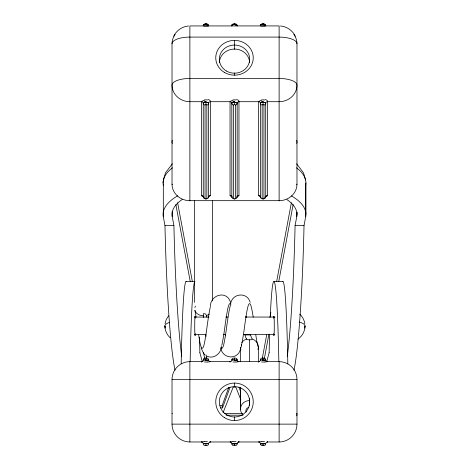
<?xml version="1.0" encoding="UTF-8"?>
<svg xmlns="http://www.w3.org/2000/svg" width="469" height="469" viewBox="0 0 469 469"><rect width="100%" height="100%" fill="white"/><g stroke="black" fill="none" stroke-linecap="round" stroke-linejoin="round"><path stroke-width="0.7" d="M240.509 361.845L240.509 347.758M258.36 361.845L258.36 347.054A22.752 2.884 86.3 0 1 256.684 340.435A22.747 0.997 82.2 0 1 255.775 334.907M265.431 102.893A2.544 0.885 22.8 0 1 265.7 103.35L265.741 196.98A1.782 1.653 0 0 1 263.953 198.633A0.891 0.334 0 0 1 263.062 198.967A0.891 0.334 0 0 1 262.171 198.633A1.782 1.653 0 0 1 260.383 196.98A1.782 1.653 0 0 0 258.601 195.321L258.601 101.703L238.961 101.703A1.788 1.653 0 0 0 237.179 103.362A1.782 1.653 0 0 1 235.391 105.015L235.391 198.633A0.891 0.334 0 0 1 234.5 198.967A0.891 0.334 0 0 1 233.609 198.633A1.782 1.653 0 0 1 231.821 196.98A1.782 1.653 0 0 0 230.039 195.321L230.039 101.703L210.399 101.703A1.788 1.653 0 0 0 208.617 103.362A1.782 1.653 0 0 1 206.829 105.015L206.829 198.633A0.891 0.334 0 0 1 205.938 198.967A0.891 0.334 0 0 1 205.047 198.633A1.782 1.653 0 0 1 203.259 196.98A1.782 1.653 0 0 0 201.477 195.321L201.477 101.703L189.875 101.703A17.851 16.55 0 0 1 172.023 85.153A17.851 6.689 0 0 1 189.875 78.464L279.125 78.464A17.851 6.689 0 0 1 296.977 85.153A17.851 16.55 0 0 1 279.125 101.703L267.523 101.703A1.788 1.653 0 0 0 265.741 103.362A1.782 1.653 0 0 1 263.953 105.015L263.953 198.633M250.399 334.409A14.527 1.014 77.6 0 0 250.546 334.925A14.539 2.925 84 0 0 252.222 339.034C251.384 340.148 247.298 340.043 246.653 339.11A14.539 2.925 84 0 1 244.97 334.936M304.856 328.153L305.008 325.949C305.008 331.137 302.312 336.191 298.008 339.087M262.259 358.545L266.691 334.854M269.91 317.624L270.848 312.6M276.616 281.728L291.372 202.76M264.293 358.902L268.854 334.485M278.791 281.33L293.154 204.472M287.257 356.651A142.769 9.245 -88.5 0 0 295.083 225.583L296.777 216.526L296.777 212.14M293.969 370.188A142.769 9.245 -88.5 0 0 304.029 225.583L305.682 216.76L305.682 185.314A10.711 9.908 10.6 0 0 305.559 183.83M165.035 323.745L166.255 319.5L168.6 315.76M241.002 347.582L241.599 344.826M210.329 306.503C210.341 294.585 226.849 289.942 230.555 302.347M266.814 361.294L269.13 352.723M163.411 180.078L165.493 172.809L172.334 163.816M221.368 347.582C220.354 354.201 213.108 359.447 206.741 356.041M230.601 303.848C232.155 293.107 247.327 291.618 250.188 302.347M220.489 407.889L222.511 407.889L222.077 405.726L228.743 387.458M222.511 407.889L229.968 387.441M223.051 412.743L233.163 387.154L235.837 387.154L240.896 399.946M240.374 349.552C237.507 360.28 222.335 358.791 220.782 348.051M173.7 36.236C176.42 30.514 182.224 26.481 188.538 25.977M201.477 361.652A1.782 1.782 0 0 0 203.259 359.864A1.782 1.782 0 0 1 205.047 358.082L206.823 358.082A1.782 1.782 0 0 1 208.617 359.864L208.611 359.864A1.782 1.782 0 0 0 210.399 361.652L207.603 362.05M237.097 359.899L236.394 360.116M207.831 360.116L208.535 359.899L203.528 359.963M264.956 360.116L265.73 359.864A1.782 1.782 0 0 0 267.523 361.652M204.044 443.51L203.276 443.762A1.782 1.782 0 0 0 201.477 441.98M204.056 443.51L206.208 443.258L208.365 443.674M267.482 361.658L264.727 362.05M201.5 441.974L204.296 441.581M261.421 441.581L258.636 441.974A1.782 1.782 0 0 1 260.383 443.768A1.782 1.782 0 0 0 262.171 445.55L263.941 445.55A1.782 1.782 0 0 0 265.741 443.768A1.788 1.788 0 0 1 267.523 441.98M236.142 362.05L238.938 361.658A1.782 1.782 0 0 1 237.179 359.864A1.782 1.782 0 0 0 235.391 358.082L233.615 358.082A1.782 1.782 0 0 0 231.821 359.864A1.782 1.782 0 0 1 230.039 361.652M232.859 441.581L230.062 441.974A1.782 1.782 0 0 1 231.821 443.768A1.782 1.782 0 0 0 233.609 445.55L235.385 445.55A1.782 1.782 0 0 0 237.179 443.768A1.788 1.788 0 0 1 238.961 441.98M163.441 183.83A10.711 9.908 -10.6 0 0 163.318 185.314L163.318 216.76L164.971 225.583L173.917 225.583A142.769 9.245 88.5 0 0 181.743 356.651M295.083 225.583L304.029 225.583M186.052 281.359L194.987 281.359M274.013 281.359L282.948 281.359M194.307 317.05L208.951 317.05M225.794 317.05L227.993 317.05M245.563 317.05L274.852 317.05M273.386 317.478L274.852 317.478M194.307 334.42L206.026 334.42M223.596 334.42L225.794 334.42M243.364 334.42L274.852 334.42M250.546 334.93L244.97 334.93A14.527 1.008 77.6 0 1 244.894 334.655M231.962 359.916L232.653 360.133M231.85 359.864L237.109 359.864M258.601 361.652A1.782 1.782 0 0 0 260.383 359.864L261.215 360.133M201.916 441.98L189.875 441.98A17.851 17.851 0 0 1 172.023 424.128L172.023 379.503A17.851 17.851 0 0 1 189.875 361.652L203.042 361.652M209.473 361.652L230.965 361.652M238.035 361.652L259.527 361.652M265.958 361.652L279.125 361.652A17.851 17.851 0 0 1 296.977 379.503L296.977 424.128A17.851 17.851 0 0 1 279.125 441.98L267.084 441.98M172.023 379.503L296.977 379.503M220.049 405.726L222.077 405.726M172.023 413.418L172.363 413.418M224.246 413.418L242.555 413.418M296.637 413.418L296.977 413.418A10.711 10.711 0 0 1 296.707 415.804M226.111 415.206L242.889 415.206M172.023 424.128L296.977 424.128M209.625 441.98L230.842 441.98M238.158 441.98L259.375 441.98M208.611 443.768L203.288 443.768A1.782 1.782 0 0 0 205.047 445.55L206.823 445.55A1.782 1.782 0 0 0 208.617 443.768A1.788 1.788 0 0 1 210.399 441.98M237.167 443.768C227.037 444.829 233.89 442.355 236.927 443.674M265.73 443.768C255.552 444.852 262.452 442.355 265.489 443.674M280.462 25.977C286.776 26.481 292.58 30.514 295.3 36.236M203.874 360.069L204.091 360.133M260.5 359.911L265.73 359.864A1.782 1.782 0 0 0 263.953 358.082L262.177 358.082A1.782 1.782 0 0 0 260.383 359.864M299.755 314.171C302.487 316.663 304.317 320.087 304.856 323.745M170.141 337.727C166.847 334.749 164.895 330.393 164.883 325.949L165.035 328.153M203.798 353.532L205.07 354.898M296.666 163.816L303.507 172.809L305.589 180.078M203.206 352.588L201.142 348.051M240.257 387.458L240.749 388.813M239.032 387.441L240.773 392.213M199.87 352.723L202.186 361.294M177.628 202.76L192.384 281.728M206.067 354.957L206.741 358.545M175.846 204.472L190.209 281.33M203.499 352.442L204.707 358.902M172.223 211.408L172.223 216.526L173.917 225.583M246.653 339.052L246.647 339.034A8.923 8.442 0 0 0 241.822 342.651M206.958 317.361A14.527 1.489 78.3 0 0 206.366 315.426L205.639 314.042L203.575 313.503L203.575 317.478M240.509 387.904L240.55 409.806M240.509 393.538L240.55 408.247M305.905 182.922L305.905 214.368M293.875 34.454A17.851 16.55 0 0 1 296.977 43.775L296.977 184.124A3.57 1.337 0 0 1 296.625 184.704M296.977 212.176L296.977 214.368M279.125 200.931L279.125 25.924L189.875 25.942L189.875 200.931M279.125 361.652L279.125 441.98M267.523 101.703L267.523 195.321A1.782 1.653 0 0 0 265.741 196.98A2.679 1.002 0 0 1 264.733 197.76M263.062 23.456L263.062 24.564A2.679 1.002 0 0 1 265.741 25.572A1.788 1.653 0 0 0 265.817 26.059M263.062 101.884L263.062 104.681A0.891 0.334 0 0 1 263.953 105.015M263.062 198.633L263.062 199.096M263.062 358.087L263.062 360.38M263.062 443.768L263.062 445.544M258.601 101.703A1.782 1.653 0 0 1 260.383 103.362A1.782 1.653 0 0 0 262.171 105.015L262.171 198.633M249.438 339.744L249.438 361.476M249.438 398.416L249.438 405.421M238.961 101.703L238.961 195.321A1.782 1.653 0 0 0 237.179 196.98A1.782 1.653 0 0 1 235.391 198.633M234.5 23.456L234.5 24.564A2.679 1.002 0 0 1 237.179 25.572A1.788 1.653 0 0 0 237.255 26.059M234.5 40.398L234.5 49.321M234.5 72.924L234.5 75.157M234.5 101.884L234.5 104.681A0.891 0.334 0 0 1 235.391 105.015M234.5 198.633L234.5 199.096M234.5 358.087L234.5 360.38M234.5 383.073L234.5 386.632M234.5 417L234.5 420.558M234.5 443.768L234.5 445.544M230.039 101.703A1.782 1.653 0 0 1 231.821 103.362A1.782 1.653 0 0 0 233.609 105.015L233.609 198.633M212.504 200.568L212.504 300.916M210.399 101.703L210.399 195.321A1.782 1.653 0 0 0 208.617 196.98A1.782 1.653 0 0 1 206.829 198.633M205.938 23.456L205.938 24.564A2.679 1.002 0 0 1 208.617 25.572A1.782 1.653 0 0 0 208.682 26.024M205.938 101.884L205.938 104.681A0.891 0.334 0 0 1 206.829 105.015M205.938 198.633L205.938 199.096M205.938 358.087L205.938 360.38M205.938 443.768L205.938 445.544M201.477 101.703A1.782 1.653 0 0 1 203.259 103.362A1.782 1.653 0 0 0 205.047 105.015L205.047 198.633M194.653 200.568L194.653 302.382M189.875 361.652L189.875 441.98M175.125 34.454A17.851 16.55 0 0 0 172.023 43.775L172.023 184.124A3.57 1.337 0 0 0 172.375 184.704M286.934 199.589A82.509 30.907 0 0 1 296.777 216.526M163.095 182.922A10.711 9.931 0 0 1 163.839 179.293M163.318 185.314A91.437 34.255 0 0 1 172.481 167.808M291.46 195.89A91.437 34.255 0 0 1 305.682 216.76M296.519 167.808A91.437 34.255 0 0 1 305.682 185.314M175.031 370.188A142.769 9.245 88.5 0 1 164.971 225.583M163.318 216.76A91.437 34.255 0 0 1 177.681 195.808M172.223 216.526A82.509 30.907 0 0 1 182.218 199.483M263.08 360.081A2.632 0.393 6.9 0 1 262.042 359.922M265.266 360.192A2.632 0.979 -0.1 0 1 263.074 360.661M265.243 360.186A2.638 0.95 0 0 1 263.08 360.626M205.955 360.081A2.632 0.393 6.9 0 1 204.918 359.922M205.955 360.661A2.632 0.979 -0.1 0 0 208.142 360.192A2.638 0.95 0 0 1 205.955 360.626M234.518 360.081A2.632 0.393 6.9 0 1 233.48 359.922M234.518 360.661A2.632 0.979 -0.1 0 0 236.704 360.192A2.638 0.95 0 0 1 234.518 360.626M264.545 361.962A4.754 0.909 -0.4 0 1 261.538 361.98M258.671 362.127A4.115 0.692 0.9 0 1 258.794 361.669M235.983 361.962A4.754 0.909 -0.4 0 1 232.982 361.98M230.109 362.127A4.115 0.692 0.9 0 1 230.232 361.669M207.421 361.962A4.754 0.909 -0.4 0 1 204.42 361.98M201.547 362.127A4.115 0.692 0.9 0 1 201.676 361.669M204.455 441.669A4.754 0.909 -0.4 0 1 207.462 441.651M210.329 441.499A4.115 0.692 0.9 0 1 210.206 441.962M233.017 441.669A4.754 0.909 -0.4 0 1 236.018 441.651M238.891 441.499A4.115 0.692 0.9 0 1 238.768 441.962M261.579 441.669A4.754 0.909 -0.4 0 1 264.58 441.651M267.453 441.499A4.115 0.692 0.9 0 1 267.324 441.962M273.662 318.228A9.82 0.381 -90 0 1 274.172 319.266A9.82 0.381 -90 0 1 274.172 332.58A9.82 0.381 -90 0 1 273.662 333.711M195.339 333.67A9.82 0.381 -90 0 1 194.828 332.632A9.82 0.381 -90 0 1 194.828 319.319A9.82 0.381 -90 0 1 195.339 318.187M282.502 281.588A142.535 5.499 90 0 1 287.814 363.821M181.186 363.821A142.535 5.499 90 0 1 186.498 281.588M269.13 352.752A142.535 5.499 90 0 1 269.622 334.157M270.267 316.757A142.535 5.499 90 0 1 278.838 361.599M199.466 337.147A142.535 5.499 -90 0 1 199.87 352.752M190.162 361.599A142.535 5.499 -90 0 1 194.541 282.092M260.969 197.601A2.679 1.002 0 0 1 260.383 196.98L260.383 103.362A2.679 1.002 0 0 1 263.062 102.353A2.679 1.002 0 0 1 265.741 103.362M262.171 105.015A0.891 0.334 0 0 1 263.062 104.681M236.593 197.601A2.679 1.002 0 0 0 237.179 196.98L237.179 103.362A2.679 1.002 0 0 0 234.5 102.353A2.679 1.002 0 0 0 231.821 103.362L231.821 196.98A2.679 1.002 0 0 0 232.407 197.601M236.868 102.893A2.544 0.885 22.8 0 1 237.138 103.35M233.609 105.015A0.891 0.334 0 0 1 234.5 104.681M208.031 197.601A2.679 1.002 0 0 0 208.617 196.98L208.617 103.362A2.679 1.002 0 0 0 205.938 102.353A2.679 1.002 0 0 0 203.259 103.362L203.259 196.98A2.679 1.002 0 0 0 204.267 197.76M205.047 105.015A0.891 0.334 0 0 1 205.938 104.681M203.247 103.362A2.644 1.196 -11.3 0 1 203.693 102.353M207.468 102.57A2.638 1.331 7.9 0 0 205.932 102.148A2.632 1.331 7.9 0 1 207.527 102.582M203.915 102.336A2.632 1.823 -0.1 0 1 205.932 101.65M203.933 102.342A2.638 1.8 0 0 1 205.932 101.679M260.365 103.362A2.644 1.196 -11.3 0 1 260.817 102.353M261.04 102.336A2.632 1.823 -0.1 0 1 263.056 101.65M261.057 102.342A2.638 1.8 0 0 1 263.056 101.679M231.809 103.362A2.644 1.196 -11.3 0 1 232.255 102.353M236.024 102.57A2.638 1.331 7.9 0 0 234.494 102.148A2.632 1.331 7.9 0 1 236.083 102.582M232.477 102.336A2.632 1.823 -0.1 0 1 234.494 101.65M232.495 102.342A2.638 1.8 0 0 1 234.494 101.679M208.617 25.566A1.782 1.653 0 0 0 206.829 23.913A0.891 0.334 0 0 0 205.938 23.579A0.891 0.334 0 0 0 205.047 23.913A1.782 1.653 0 0 0 203.259 25.566A1.788 1.653 0 0 1 203.183 26.059M205.938 24.564A2.679 1.002 0 0 0 203.259 25.566A2.544 0.891 22.9 0 1 203.423 25.232M207.433 25.349A2.644 0.75 -10.5 0 1 208.564 25.584M231.745 26.059A1.788 1.653 0 0 0 231.821 25.566A2.679 1.002 0 0 1 234.5 24.564M231.821 25.566A1.782 1.653 0 0 1 233.609 23.913A0.891 0.334 0 0 1 234.5 23.579A0.891 0.334 0 0 1 235.391 23.913A1.782 1.653 0 0 1 237.179 25.566M231.862 25.578A2.544 0.891 22.9 0 1 231.979 25.232M260.307 26.059A1.788 1.653 0 0 0 260.383 25.566A2.679 1.002 0 0 1 263.062 24.564M260.383 25.566A1.782 1.653 0 0 1 262.171 23.913A0.891 0.334 0 0 1 263.062 23.579A0.891 0.334 0 0 1 263.953 23.913A1.782 1.653 0 0 1 265.741 25.566A2.644 0.75 -10.5 0 0 264.557 25.349M260.418 25.578A2.544 0.891 22.9 0 1 260.541 25.232M219.34 62.612A15.172 14.07 0 0 1 234.5 49.057A15.172 14.07 0 0 1 249.66 62.612M208.119 99.534A4.115 2.163 1.1 0 1 210.487 101.709M230.232 101.691A4.11 1.507 -12.4 0 1 232.888 100.214M210.399 195.321A4.461 1.671 0 0 1 208.535 196.681M203.898 196.81A4.461 1.671 0 0 1 201.477 195.321M201.67 101.691A4.11 1.507 -12.4 0 1 204.326 100.214M172.023 184.124A17.851 16.55 0 0 0 189.875 200.673L279.125 200.673A17.851 16.55 0 0 0 296.977 184.124M265.243 99.534A4.115 2.163 1.1 0 1 267.611 101.709M267.523 195.321A4.461 1.671 0 0 1 265.102 196.81M260.465 196.681A4.461 1.671 0 0 1 258.601 195.321M258.794 101.691A4.11 1.507 -12.4 0 1 261.45 100.214M236.681 99.534A4.115 2.163 1.1 0 1 239.049 101.709M238.961 195.321A4.461 1.671 0 0 1 236.827 196.751M232.173 196.751A4.461 1.671 0 0 1 230.039 195.321M172.375 143.326A3.57 1.337 0 0 1 172.023 142.746A17.851 16.55 0 0 1 172.223 140.278M172.023 43.775A17.851 6.689 0 0 1 189.875 37.086L279.125 37.086A17.851 6.689 0 0 1 296.977 43.775M296.625 143.326A3.57 1.337 0 0 0 296.977 142.746A17.851 16.55 0 0 0 296.777 140.278M204.349 99.997A4.754 2.591 -0.5 0 1 207.544 99.979M232.905 99.997A4.754 2.591 -0.5 0 1 236.106 99.979M261.468 99.997A4.754 2.591 -0.5 0 1 264.668 99.979M208.066 25.912A4.11 1.513 -12.4 0 1 208.283 25.912M261.274 26.117A4.754 0.903 -0.4 0 1 264.897 26.094M204.15 26.117A4.754 0.903 -0.4 0 1 207.773 26.094M235.995 25.349A2.644 0.75 -10.5 0 1 237.126 25.584M232.143 25.238A2.65 0.874 16.1 0 1 232.935 24.365A2.65 0.874 16.1 0 1 236.059 25.162M260.705 25.238A2.65 0.874 16.1 0 1 261.497 24.365A2.65 0.874 16.1 0 1 264.622 25.162M203.581 25.238A2.65 0.874 16.1 0 1 204.373 24.365A2.65 0.874 16.1 0 1 207.497 25.162M236.183 102.471A2.72 1.061 16.7 0 1 236.734 102.863M264.745 102.471A2.72 1.061 16.7 0 1 265.296 102.863M208.312 102.893A2.544 0.885 22.8 0 1 208.576 103.35M207.62 102.471A2.72 1.061 16.7 0 1 208.172 102.863M165.334 327.139A15.887 5.018 0 0 1 169.678 322.355M299.275 322.092A15.887 5.018 0 0 1 304.557 327.139M243.012 414.889A8.923 8.442 0 0 1 241.224 405.726A8.923 8.442 0 0 1 249.438 400.585M206.143 336.355A14.527 2.92 84 0 1 205.698 334.925A14.539 1.014 77.6 0 1 205.574 334.485M252.222 339.034A8.923 8.442 0 0 1 257.968 349.546M240.908 349.546A8.923 8.442 0 0 1 240.538 347.687M225.624 335.898A14.527 2.92 84 0 1 225.337 334.925A14.527 1.014 77.6 0 1 225.19 334.409M209.391 314.124A8.923 6.789 0 0 1 206.366 315.426M203.575 315.766A8.923 6.789 0 0 1 194.875 310.484M194.864 307.5A8.923 6.789 0 0 1 195.497 306.093M194.946 310.449A22.747 1.471 82.7 0 1 196.089 317.15M198.651 334.907A22.747 0.997 82.2 0 0 199.56 340.43A22.747 2.884 86.3 0 0 202.016 348.191A22.747 3.078 -87.5 0 0 204.472 342.921A22.747 1.471 -82.7 0 0 206.923 327.714A22.747 0.997 -82.2 0 1 209.379 311.469A22.747 2.884 -86.3 0 1 210.288 307.177M221.057 347.435A22.747 2.884 86.3 0 0 221.649 348.191A22.747 3.078 -87.5 0 0 224.106 342.921A22.747 1.471 -82.7 0 0 226.562 327.714A22.747 0.997 -82.2 0 1 229.013 311.469A22.747 2.884 -86.3 0 1 230.56 305.167M221.726 345.401A22.747 3.078 -87.5 0 0 222.318 342.921A22.747 1.471 -82.7 0 0 224.774 327.714A22.747 0.997 -82.2 0 1 227.231 311.469A22.747 2.884 -86.3 0 1 229.681 303.707A22.747 3.078 87.5 0 1 230.912 304.727M221.409 346.386A22.747 3.078 -87.5 0 1 221.092 347.171M241.359 345.401A22.747 3.078 -87.5 0 0 241.957 342.921A22.747 1.471 -82.7 0 0 244.413 327.714A22.747 0.997 -82.2 0 1 246.864 311.469A22.747 2.884 -86.3 0 1 249.32 303.707A22.747 3.078 87.5 0 1 251.777 308.977A22.747 1.471 82.7 0 1 253.213 317.15M226.293 316.341A14.527 1.489 78.3 0 1 226.597 317.361M245.926 316.341A14.527 1.489 78.3 0 1 246.231 317.361M246.149 412.087A3.57 3.377 0 0 1 248.916 407.426M226.439 414.672A15.172 15.172 0 0 0 249.66 402.367A15.172 15.172 0 0 0 227.401 388.408A15.172 15.172 0 0 0 226.439 414.672M224.54 417.697A18.742 18.742 0 0 0 253.231 402.502A18.742 18.742 0 0 0 225.73 385.254A18.742 18.742 0 0 0 224.54 417.697M264.586 102.57A2.638 1.331 7.9 0 0 263.056 102.148A2.632 1.331 7.9 0 1 264.645 102.582M226.439 71.036A15.172 14.07 0 0 0 249.66 59.627A15.172 14.07 0 0 0 227.401 46.683A15.172 14.07 0 0 0 226.439 71.036M224.54 72.502A18.742 17.376 0 0 0 253.231 58.414A18.742 17.376 0 0 0 225.73 42.421A18.742 17.376 0 0 0 224.54 72.502"/></g></svg>
